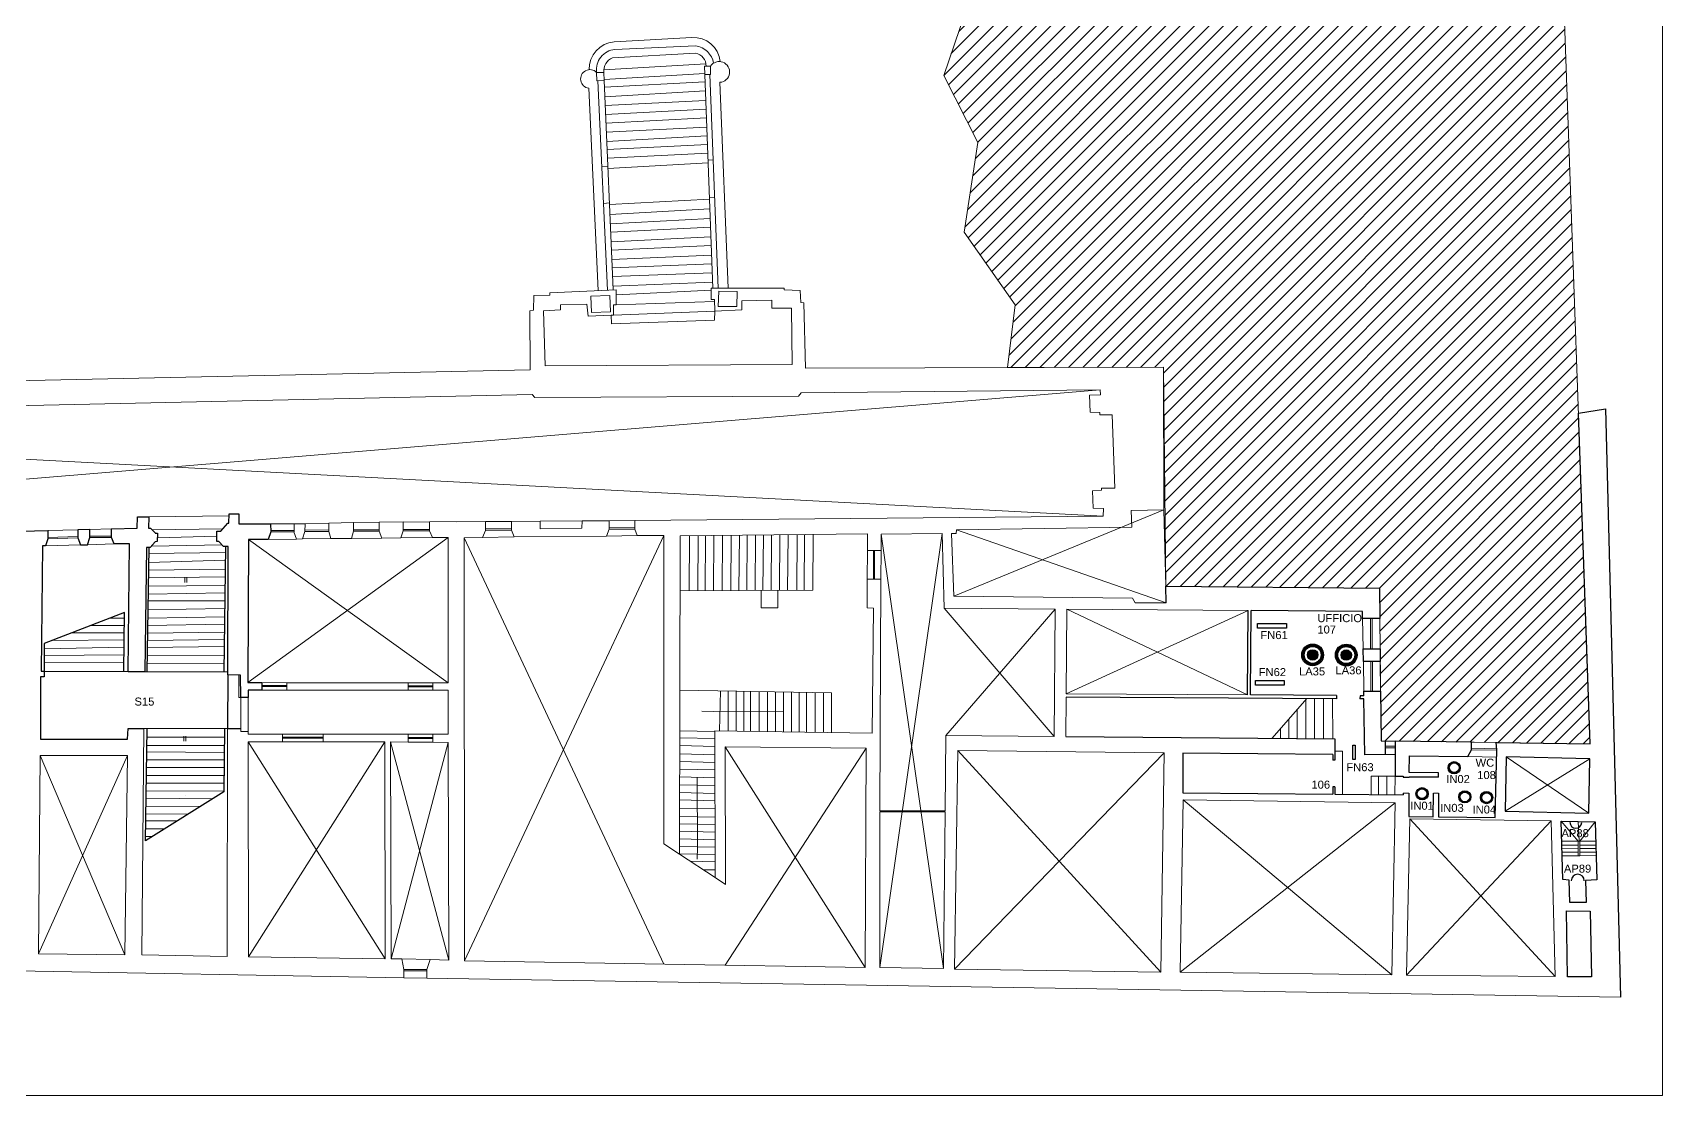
# Model space of a CAD drawing. Header units: millimetres. Extents: x 195 to 76808, y -2861 to 4318.
# Drawn here: x 29570 to 32625, y 109 to 2100 of the extents above; entities that cross this region are included whole.
import ezdxf
from ezdxf.enums import TextEntityAlignment as Align

# ---------------------------------------------------------------- set-up
doc = ezdxf.new("R2010")
doc.units = ezdxf.units.MM
for name, color, linetype, lineweight in [('_sottile', 253, 'Continuous', 5), ('LAMPADINE', 30, 'Continuous', 30), ('muri', 7, 'Continuous', 9), ('num.vani', 66, 'Continuous', 9)]:
    doc.layers.add(name, color=color, linetype=linetype, lineweight=lineweight)
doc.styles.add('ducale_200', font='ARIAL.TTF', dxfattribs={"height": 1})
doc.styles.get("Standard").update_dxf_attribs({"font": 'ARIAL.TTF'})

# ---------------------------------------------------------------- blocks, each defined once
blk = doc.blocks.new('sospensione normale')
h = blk.add_hatch(color=256)
h.paths.add_polyline_path([(24193.1, 756.4, 1), (24171.9, 756.4, 1)], flags=16)
h.paths.add_polyline_path([(24176, 756.4, -1), (24189, 756.4, -1)], flags=0)
h.paths.add_polyline_path([(24195.1, 756.4, 1), (24169.9, 756.4, 1)])
for radius in [13.6, 12.6, 11.6, 10.6, 6.52]:
    blk.add_circle((24182.5, 756.4), radius)
blk = doc.blocks.new('FB')
h = blk.add_hatch(color=256)
edge = h.paths.add_edge_path(flags=16)
edge.add_arc((323.34, 430.98), 1.01, 0, 360)
edge = h.paths.add_edge_path()
edge.add_arc((323.34, 430.98), 1.27, 0, 360)
for radius in [1.27, 1.01]:
    blk.add_circle((323.34, 430.98), radius)

msp = doc.modelspace()

# ---------------------------------------------------------------- hatches: boundary and pattern name
at = {"layer": '_sottile'}
h = msp.add_hatch(dxfattribs=at)
h.set_pattern_fill('ANSI31', color=256, scale=6, style=0)
h.paths.add_polyline_path([(30860.5, 3999.9), (30905.4, 2311.6), (31287.4, 2321.8), (31293.3, 2202.5), (31318.2, 2137.3), (31277.7, 2020.2), (31341.7, 1894.6), (31316.1, 1726.4), (31412, 1590.1), (31397.3, 1472.5), (31689.7, 1473.2), (31693.9, 1063.1), (32095, 1059.2), (32097.8, 772.9), (32489.7, 767.4), (32375, 4002.6)])

# ---------------------------------------------------------------- linework, layer by layer
for p, q in [((31318.2, 2137.3), (31277.7, 2020.2)), ((31277.7, 2020.2), (31341.7, 1894.6)), ((31341.7, 1894.6), (31316.1, 1726.4)), ((31316.1, 1726.4), (31412, 1590.1)), ((30508.5, 1580), (30509.3, 1607.9)), ((30509.3, 1607.9), (30539, 1608.6)), ((30539, 1612.8), (30663.5, 1618.4)), ((30539, 1608.6), (30539, 1612.8)), ((30559.3, 1590.3), (30559.2, 1580.8)), ((30608.8, 1591.5), (30559.3, 1590.3)), ((31009.7, 1594.5), (31015.6, 1593.8)), ((31015.6, 1593.8), (31018.4, 1471.7)), ((31412, 1590.1), (31397.3, 1472.5)), ((30501.9, 1579.3), (30508.5, 1580)), ((30502.6, 1468.5), (30501.9, 1579.3)), ((30559.2, 1580.8), (30527.5, 1579.1)), ((30527.5, 1579.1), (30530.7, 1475.7)), ((30992.4, 1584), (30955.7, 1584.3)), ((30993.9, 1478.4), (30992.4, 1584)), ((28226.1, 1420.1), (30502.6, 1468.5)), ((30530.7, 1475.7), (30993.9, 1478.4)), ((31018.4, 1471.7), (31689.7, 1473.2)), ((30506.4, 1422.1), (28217.2, 1371.7)), ((30511.4, 1416.4), (30506.4, 1422.1)), ((31005.6, 1419.3), (30511.4, 1416.4)), ((31010.7, 1425.3), (31005.6, 1419.3)), ((31570.8, 1430.7), (31010.7, 1425.3)), ((31551.2, 1420.9), (31571.5, 1421.6)), ((31552.4, 1389.2), (31551.2, 1420.9)), ((31571.5, 1421.6), (31570.8, 1430.7)), ((31570.2, 1388.4), (31552.4, 1389.2)), ((31570.3, 1384), (31570.2, 1388.4)), ((31593.8, 1384.1), (31570.3, 1384)), ((31598.8, 1246.4), (31593.8, 1384.1)), ((31556.7, 1241.7), (31573.3, 1242.7)), ((31558, 1209.3), (31556.7, 1241.7)), ((31573.3, 1246.4), (31598.8, 1246.4)), ((31573.3, 1242.7), (31573.3, 1246.4)), ((30698.5, 1186.2), (31576.5, 1194)), ((31577.3, 1208.5), (31558, 1209.3)), ((31576.5, 1194), (31577.3, 1208.5)), ((31690.3, 1205.9), (31629.1, 1205)), ((31629.1, 1205), (31630.2, 1173.7)), ((30313.6, 1166.6), (30313.8, 1183.7)), ((30319.4, 1154.2), (30313.6, 1166.6)), ((30313.8, 1183.7), (30418.6, 1184)), ((30418.6, 1167.6), (30413.3, 1154.2)), ((30418.6, 1184), (30418.6, 1167.6)), ((30698.4, 1170), (30698.5, 1186.2)), ((30703, 1157.7), (30698.4, 1170)), ((31274.9, 1161.5), (31160.4, 1160.8)), ((31278.4, 1021.7), (31274.9, 1161.5)), ((31301.3, 1161.8), (31292.3, 1161.6)), ((31292.3, 1161.6), (31296.4, 1044)), ((31301.4, 1168.7), (31301.3, 1161.8)), ((31630.2, 1173.7), (31301.4, 1168.7)), ((30348.6, 1154.5), (30319.4, 1154.2)), ((30348.6, 881.6), (30348.6, 1154.5)), ((30413.3, 1154.2), (30378.7, 1153.9)), ((30378.7, 1153.9), (30379.3, 361.1)), ((30752.8, 1158), (30703, 1157.7)), ((30752.9, 580.4), (30752.8, 1158)), ((30783.5, 1157.2), (30782.3, 561.1)), ((31134.8, 1161.1), (30783.5, 1157.2)), ((31134.7, 1130), (31134.8, 1161.1)), ((31160.4, 1160.8), (31160.3, 1130)), ((31160.3, 1130), (31134.7, 1130)), ((31134.1, 1022.7), (31134.4, 1076.3)), ((31134.4, 1076.3), (31160.1, 1076.3)), ((31160.1, 1076.3), (31158.2, 642)), ((31296.4, 1044), (31631.5, 1040.5)), ((31631.5, 1040.5), (31636.9, 1032.1)), ((31146.1, 1021.9), (31134.1, 1022.7)), ((31143.9, 787.5), (31146.1, 1021.9)), ((31486.5, 1020), (31278.4, 1021.7)), ((31278.4, 1021.7), (31484.7, 781.6)), ((31281.9, 783.4), (31486.5, 1020)), ((31484.7, 781.6), (31486.5, 1020)), ((31507.3, 861.2), (31508.5, 1019.9)), ((31848.4, 1017.2), (31508.5, 1019.9)), ((31847.2, 859.1), (31508.5, 1019.9)), ((31636.9, 1032.1), (31694.7, 1031.9)), ((29591.1, 903.1), (29748.8, 903)), ((30240.4, 771.4), (30241.5, 364.9)), ((30349.7, 362.4), (30348.6, 770)), ((31280.4, 642), (31281.9, 783.4)), ((31158.2, 642), (31280.4, 642)), ((32467, 585.1), (32435.2, 622.5)), ((32468.8, 585.1), (32467, 622)), ((32470.5, 585.1), (32498.8, 621.4)), ((30265.6, 329.3), (29009.9, 351.5)), ((30241.5, 364.9), (30261.6, 364.5)), ((30261.6, 364.5), (30265.6, 344.8)), ((30265.6, 344.8), (30265.6, 329.3)), ((30308.8, 344.8), (30314.9, 363.2)), ((30308.8, 328.5), (30308.8, 344.8)), ((30314.9, 363.2), (30349.7, 362.4)), ((30379.3, 361.1), (31130.6, 348.6)), ((32546.4, 292.8), (30308.8, 328.5))]:
    msp.add_line(p, q, dxfattribs=at)
at = {"layer": '_sottile', "linetype": 'Continuous'}
for p, q in [((30841.7, 1621.4), (30978.5, 1621.5)), ((30841.7, 1600.2), (30841.7, 1621.4)), ((30841.7, 1621.4), (30841.7, 1621.4)), ((30978.5, 1621.5), (30978.5, 1618.1)), ((30611.3, 1569.3), (30608.8, 1591.5)), ((30663.5, 1590.2), (30658.6, 1590.1)), ((30658.6, 1590.1), (30658.6, 1570.8)), ((30663.5, 1618.4), (30663.5, 1590.2)), ((30663.5, 1618.4), (30663.5, 1618.4)), ((30663.5, 1618.4), (30663.5, 1618.4)), ((30663.5, 1618.4), (30663.5, 1618.4)), ((30663.5, 1609.2), (30841.7, 1617.5)), ((30663.5, 1590.2), (30663.5, 1590.2)), ((30848.3, 1600.2), (30841.7, 1600.2)), ((30848.6, 1578.6), (30848.3, 1600.2)), ((30955.7, 1598.7), (30899.1, 1597.9)), ((30899.1, 1597.9), (30899.1, 1580.7)), ((30955.7, 1584.3), (30955.7, 1598.7)), ((30978.5, 1618.1), (31008.9, 1617.2)), ((31008.9, 1617.2), (31009.7, 1594.5)), ((30654.1, 1570.6), (30611.3, 1569.3)), ((30658.6, 1570.8), (30654.1, 1570.6)), ((30899.1, 1580.7), (30848.6, 1578.6)), ((31689.7, 1473.2), (31690.3, 1205.9)), ((31507.3, 861.2), (31848.4, 1017.2)), ((30320.1, 868), (30320.1, 881.7)), ((30320.1, 881.7), (30348.6, 881.6)), ((30348.6, 868), (30320.1, 868)), ((30348.6, 785.8), (30348.6, 868)), ((31847.2, 859.1), (31507.3, 861.2)), ((29960.1, 796.4), (29959.8, 854.2)), ((29973.5, 854.2), (29973.5, 790.7)), ((31506.6, 781.4), (31507.2, 855.2)), ((29778, 796.4), (29774.2, 371.9)), ((29934.1, 368.9), (29935.1, 796.4)), ((29960.1, 796.4), (29960, 790.8)), ((29960, 790.8), (29973.5, 790.7)), ((29973.5, 790.7), (29973.5, 785.8)), ((29973.5, 785.8), (30037.8, 785.8)), ((30037.8, 771.2), (29973.9, 771.2)), ((29973.9, 771.2), (29974.5, 368.2)), ((30037.8, 785.8), (30037.8, 771.2)), ((30114.3, 771.2), (30114.3, 785.8)), ((30114.3, 785.8), (30114.3, 785.8)), ((30114.3, 785.8), (30273.8, 785.8)), ((30229.9, 771.2), (30114.3, 771.2)), ((30230.4, 364.8), (30229.9, 771.2)), ((30273.8, 771), (30240.4, 771.4)), ((30273.8, 785.8), (30273.8, 771)), ((30320.1, 770.4), (30320.1, 785.8)), ((30320.1, 785.8), (30348.6, 785.8)), ((30348.6, 770), (30320.1, 770.4)), ((30848.4, 791.8), (31143.9, 787.5)), ((30849, 517.3), (30848.4, 791.8)), ((31281.9, 783.4), (31484.7, 781.6)), ((31132.6, 759.4), (30868, 762)), ((30868, 762), (30868.5, 504.2)), ((31130.6, 348.6), (31132.6, 759.4)), ((30782.3, 561.1), (30752.9, 580.4)), ((30868.5, 504.2), (30849, 517.3)), ((30849, 517.3), (30849, 517.3)), ((30849, 517.3), (30849, 517.3)), ((30868.5, 504.2), (30868.5, 504.2)), ((29774.2, 371.9), (29934.1, 368.9)), ((29974.5, 368.2), (30230.4, 364.8))]:
    msp.add_line(p, q, dxfattribs=at)
at = {"layer": '_sottile'}
for points in [[(30860.5, 3999.9), (30905.4, 2311.6), (31287.4, 2321.8), (31293.3, 2202.5), (31318.2, 2137.3), (31277.7, 2020.2), (31341.7, 1894.6), (31316.1, 1726.4), (31412, 1590.1), (31397.3, 1472.5), (31689.7, 1473.2), (31693.9, 1063.1), (32095, 1059.2), (32097.8, 772.9), (32489.7, 767.4), (32375, 4002.6), (30860.5, 3999.9)], [(31570.8, 1430.7), (28224.9, 1152.8)], [(28217.2, 1371.7), (31576.5, 1194)], [(29787.2, 1193), (29937.8, 1194.7)], [(31690.3, 1205.9), (31296.4, 1044)], [(29598.4, 1167.2), (29654.6, 1168.8), (29654.5, 1168.3)], [(29676.6, 1169.4), (29717.2, 1170.7), (29717.1, 1170.6)], [(29793.6, 1168.3), (29926.2, 1170.5)], [(30015.8, 1179.8), (30059.8, 1179.9)], [(30016, 1167.3), (30059.6, 1167.3)], [(30016, 1164.6), (30059.6, 1164.6)], [(30080.1, 1168.3), (30124.9, 1168.1)], [(30080.1, 1165.6), (30124.9, 1165.4)], [(30080.3, 1179.9), (30125.1, 1181.1)], [(30171.2, 1182.1), (30219.2, 1183.2)], [(30171.2, 1168.5), (30219.2, 1168.5)], [(30171.2, 1165.8), (30219.2, 1165.8)], [(30264, 1183.4), (30264.1, 1182.7), (30313.8, 1183.7)], [(30264, 1169.3), (30313.6, 1169.3)], [(30264, 1166.6), (30313.6, 1166.6)], [(30364.9, 1183.8), (30418.6, 1184)], [(30418.6, 1184), (30467.4, 1184.5)], [(30418.6, 1170.3), (30467.4, 1170.7)], [(30418.6, 1167.6), (30467.4, 1168)], [(30521.1, 1184.7), (30600.1, 1185.3)], [(30650.5, 1185.5), (30698.5, 1186)], [(30650.5, 1172.5), (30698.4, 1172.7)], [(30650.5, 1169.8), (30698.4, 1170)], [(31274.9, 1161.5), (31158, 348.4)], [(31301.4, 1168.7), (31694.7, 1031.9)], [(29593.6, 1138.8), (29659.1, 1140.3)], [(29598.4, 1154.5), (29654.6, 1156)], [(29598.4, 1152), (29654.6, 1153.5)], [(29672.2, 1140.7), (29722.2, 1142.5), (29722.2, 1142.6)], [(29676.8, 1157), (29717.3, 1156.5)], [(29676.8, 1154.4), (29717.3, 1154)], [(29792.2, 1138.3), (29924.9, 1140.3)], [(29803.5, 1153.8), (29915.1, 1156.6)], [(29973.3, 882.4), (30348.6, 1154.5)], [(29974.2, 1150.4), (30348.6, 881.6)], [(30011.2, 1150.8), (30064.4, 1151.4)], [(30075.5, 1151.5), (30128.9, 1152.1)], [(30167.3, 1152.5), (30167.9, 1152.5), (30224.5, 1153)], [(30260.2, 1153.5), (30319.4, 1154.2)], [(30378.7, 1153.9), (30752.9, 354.9)], [(30752.8, 1158), (30379.3, 361.1)], [(30413.3, 1154.2), (30472.7, 1155.3)], [(30645.4, 1156.8), (30703, 1157.7)], [(31033, 1160), (31032.5, 1055.4), (30783.3, 1054.3)], [(30800.3, 1054.4), (30801.3, 1157.4)], [(30816.6, 1054.4), (30817.6, 1157.5)], [(31160.4, 1160.8), (31277.2, 346.4)], [(29787.1, 1107.3), (29930.7, 1111.8)], [(29787.4, 1124.4), (29930.8, 1126)], [(31134.4, 1076.3), (31134.7, 1130)], [(31146, 1076.3), (31146, 1130)], [(31147.7, 1076.3), (31147.7, 1130)], [(31160.1, 1076.3), (31160.3, 1130)], [(29786.6, 1078.5), (29930.3, 1080.6)], [(29786.9, 1093.3), (29930.4, 1095.1)], [(29786.1, 1048.1), (29929.9, 1050.3)], [(29786.4, 1063.1), (29930, 1064.2)], [(29785.6, 1019), (29929.5, 1021.5)], [(29785.9, 1035.6), (29929.7, 1035.6)], [(29741.6, 989.3), (29679.3, 989.3)], [(29715.1, 1003.1), (29741.7, 1003.1)], [(29785.2, 989.6), (29929.1, 991.8)], [(29785.4, 1003.1), (29929.3, 1005.8)], [(32064.1, 945.3), (32063.2, 1002.3)], [(32077.7, 945.3), (32077.7, 1002.3)], [(32081, 945.3), (32081, 1002.3)], [(32095.5, 1002.3), (32096.1, 945.3)], [(29741.1, 949), (29591.3, 945.7)], [(29741.3, 962.2), (29607, 961.3)], [(29741.4, 975.8), (29643.2, 975.3)], [(29784.5, 947.9), (29928.6, 950)], [(29784.7, 961.4), (29928.8, 963.3)], [(29784.9, 975.1), (29928.9, 977)], [(29740.8, 919.8), (29591.1, 919.1)], [(29741, 934.6), (29591.2, 932.9)], [(29784, 917.2), (29928.2, 918.6)], [(29784.2, 932.4), (29928.4, 934)], [(32065.4, 866.4), (32064.5, 921.7)], [(32078.5, 866.4), (32078.5, 921.7)], [(32081.8, 866.4), (32081.8, 921.7)], [(32096.3, 921.7), (32096.9, 866.4)], [(29780.1, 902.2), (29935.3, 902.2)], [(31958.7, 852.4), (31893.8, 777.9)], [(31940.2, 777.4), (31940.2, 831.2)], [(31956.5, 777.3), (31956.5, 849.9)], [(31972.7, 777.1), (31972.7, 852.3)], [(31989.8, 852.2), (31989.8, 777)], [(32007.2, 776.8), (32006.9, 852.1)], [(29935.1, 796.4), (29778, 796.4)], [(31909.3, 777.7), (31909.3, 795.6)], [(31924.7, 777.6), (31924.7, 813.4)], [(29784, 764.7), (29929.1, 764.7)], [(29929.4, 780.1), (29784.2, 780.1)], [(30230.4, 364.8), (29973.9, 771.2)], [(30349.7, 362.4), (30240.4, 771.4)], [(30241.5, 364.9), (30348.6, 770)], [(32103.6, 772.8), (32124.1, 772.4)], [(32267.1, 770.4), (32313.7, 770)], [(29783.6, 737.8), (29928.8, 737.8)], [(29783.8, 752.7), (29929, 751.6)], [(32011, 754.1), (32025.6, 754.1), (32025.6, 746.8), (32025.6, 673.2)], [(32105.4, 763.1), (32124.1, 763.1)], [(32105.4, 760), (32124.1, 760)], [(32105.4, 747.3), (32124.1, 747.3)], [(32260.6, 743.9), (32314.4, 742.6)], [(32267.3, 759.2), (32267.3, 759.2), (32314.6, 758.3)], [(32267.3, 756.6), (32267.3, 756.6), (32314.7, 755.7)], [(32488.8, 739.4), (32330.6, 641.4)], [(32332.4, 743.1), (32487.5, 637.6)], [(29783.2, 708.5), (29928.4, 708.5)], [(29783.4, 723.2), (29928.6, 723.2)], [(32124.1, 707.3), (32079.3, 706.9), (32079.3, 672.7)], [(32093.2, 672.6), (32093.2, 707)], [(32108.6, 672.4), (32108.6, 707.1)], [(32124.1, 707.3), (32123.8, 672.3)], [(29782.7, 679.3), (29928, 679.2)], [(29783, 693.9), (29928.2, 693.9)], [(29782.3, 651), (29884.1, 650.2)], [(29782.6, 665.6), (29907.4, 664.8)], [(29841.3, 623.3), (29781.9, 623.1)], [(29782.1, 636.1), (29862, 636.3)], [(31158.2, 640.2), (31158, 348.4), (31277.2, 346.4), (31280.4, 640.2), (31158.2, 640.2)], [(29794.3, 593.8), (29781.5, 594)], [(29817.6, 608.5), (29781.7, 608.5)], [(32436.2, 585), (32467, 585.1)], [(32470.5, 585.1), (32499.9, 585.2)], [(32467, 577.7), (32436.4, 577.5)], [(32467, 571.2), (32436.6, 571)], [(32467, 564.7), (32436.8, 564.5)], [(32437, 557.5), (32467, 558)], [(32500.1, 577.8), (32470.5, 577.7)], [(32500.3, 571.3), (32470.5, 571.2)], [(32470.5, 564.7), (32500.5, 564.8)], [(32470.5, 557.9), (32500.7, 558.3)], [(30261.6, 364.5), (30314.9, 363.2)], [(30265.6, 344.8), (30308.8, 344.8)], [(30265.6, 341.9), (30308.8, 341.9)], [(30265.6, 329.3), (30308.8, 328.5)]]:
    msp.add_lwpolyline(points, dxfattribs=at)
at = {"layer": '_sottile', "linetype": 'Continuous'}
for points in [[(30612.9, 2031, -0.392579), (30659.7, 2083.2), (30805.6, 2091.2, -0.399372), (30858.8, 2046.1)], [(30626.9, 2025.8, -0.424436), (30661.2, 2068.8), (30812.5, 2075.7, -0.331701), (30846.2, 2042.9)], [(30640.7, 2025.9, -0.346605), (30656.8, 2053.1), (30812.4, 2061.8, -0.385324), (30832.1, 2037.4)], [(30626.9, 2025.8, 1.401114), (30612.2, 1996.1), (30629.7, 1616.9)], [(30840.5, 2037.3, -1.622535), (30858.1, 2007.2), (30873.6, 1621.5)]]:
    msp.add_lwpolyline(points, format="xyb", dxfattribs=at)
for points in [[(30641, 2010.5), (30640.7, 2025.9), (30626.9, 2025.8), (30627.3, 2009.7)], [(32424.3, 331.5), (32416.5, 623), (32151.6, 627.3), (32145.2, 334.3)]]:
    msp.add_lwpolyline(points, close=True, dxfattribs=at)
for points in [[(30640.6, 2030.8), (30831.9, 2041.6)], [(30829.6, 2023.7), (30640.9, 2012.7)], [(30840.5, 2037.3), (30829.5, 2037.4), (30829.6, 2021.8), (30840.6, 2021.8), (30840.5, 2037.3)], [(30844.8, 1621.4), (30829.6, 2021.8)], [(30839.3, 2021.8), (30854.9, 1621.4)], [(30629.3, 2009.8), (30647.6, 1617.7)], [(30658.1, 1618.1), (30641, 2010.5)], [(30641.5, 1998), (30830.1, 2007.9)], [(30830.7, 1991.1), (30642.3, 1980.3)], [(30643, 1963.8), (30831.4, 1973.3)], [(30832, 1956.8), (30643.7, 1947.2)], [(30644.5, 1930.6), (30832.7, 1940.4)], [(30833.3, 1923.2), (30645.2, 1913.6)], [(30646, 1896.5), (30833.9, 1907)], [(30834.6, 1890.4), (30646.6, 1881.3)], [(30647.3, 1865.1), (30835.2, 1874.5)], [(30636.8, 1849.3), (30648, 1850.3)], [(30835.9, 1856.6), (30648.2, 1846)], [(30845.5, 1861.7), (30835.7, 1861.1)], [(30640, 1780.2), (30651, 1781.1)], [(30651.1, 1778.2), (30838.5, 1788)], [(30838.4, 1790.7), (30848.3, 1791.6)], [(30839.1, 1770.2), (30651.9, 1759.6)], [(30652.7, 1742.1), (30839.8, 1751.9)], [(30840.4, 1735.8), (30653.4, 1726.4)], [(30654.2, 1708.3), (30841.1, 1717.9)], [(30841.8, 1701.5), (30654.9, 1692.5)], [(30655.7, 1674.9), (30842.4, 1683.5)], [(30843.1, 1667.2), (30656.3, 1659.4)], [(30657, 1643.4), (30843.7, 1650.1)], [(30844.4, 1632.6), (30657.8, 1625.4)], [(30653.2, 1577.1), (30651.9, 1608), (30616, 1606.5), (30617.6, 1575.6), (30653.2, 1577.1)], [(30658.6, 1590.1), (30658.6, 1570.8)], [(30663.5, 1590.2), (30848.3, 1596.7)], [(30856, 1615.8), (30890.7, 1615.4), (30890.1, 1587.3), (30855.1, 1587.4), (30856, 1615.8)], [(30848.6, 1578.6), (30847.8, 1561.8), (30655, 1554.4), (30654.1, 1570.6)], [(30658.6, 1570.8), (30848.6, 1578.6)], [(31690.3, 1205.9), (31693.9, 1063.1)], [(30830.4, 1054.5), (30831.4, 1157.7)], [(30845.9, 1054.6), (30846.9, 1157.9)], [(30862.1, 1054.6), (30863.1, 1158.1)], [(30878.4, 1054.7), (30879.4, 1158.2)], [(30893.9, 1054.8), (30894.9, 1158.4)], [(30909.5, 1158.6), (30908.5, 1054.9)], [(30924, 1054.9), (30925, 1158.8)], [(30939.6, 1158.9), (30938.6, 1055)], [(30955.1, 1159.1), (30954.1, 1055.1)], [(30970.6, 1159.3), (30969.6, 1055.1)], [(30986, 1159.4), (30985, 1055.2)], [(31003.1, 1159.6), (31002.1, 1055.3)], [(31016.9, 1159.8), (31016, 1055.3)], [(30967, 1055.1), (30967, 1022.6), (30935.3, 1022.7), (30935.3, 1055)], [(29956.4, 896.6), (29956.5, 854.2), (29959.8, 854.2)], [(29999.6, 882.3), (30045.9, 882.2)], [(29999.6, 877), (30045.9, 877)], [(29999.6, 875.3), (30045.9, 875.3)], [(29999.6, 868), (30045.9, 868)], [(30045.9, 882.2), (30045.9, 868), (30273.8, 868), (30273.8, 881.8), (30045.9, 882.2)], [(30273.8, 881.8), (30320.1, 881.7)], [(30273.8, 876.2), (30320.1, 876.2)], [(30273.8, 874.5), (30320.1, 874.5)], [(30273.8, 868), (30320.1, 868)], [(31067.1, 788.6), (31067.1, 863.4), (30782.9, 868.4)], [(30859.2, 867), (30857.6, 791.7)], [(30873.5, 866.8), (30873.4, 791.4)], [(30888.9, 866.5), (30888.9, 791.2)], [(30902.7, 866.3), (30902.7, 791)], [(30915.8, 866), (30915.8, 790.8)], [(30932, 865.7), (30932, 790.6)], [(30947.5, 865.5), (30947.5, 790.3)], [(30962.1, 865.2), (30962.1, 790.1)], [(30977.6, 864.9), (30977.6, 789.9)], [(30992.2, 864.7), (30992.2, 789.7)], [(31006.9, 864.4), (31006.9, 789.5)], [(31006.9, 864.4), (31006.9, 789.5)], [(31020.7, 864.2), (31020.7, 789.3)], [(31037, 863.9), (31037, 789)], [(31052.5, 863.6), (31052.5, 788.8)], [(30824.1, 828.6), (30846, 828.2), (30977.6, 827.4)], [(29974.5, 368.2), (30229.9, 771.2)], [(30037.8, 785.8), (30114.3, 785.8)], [(30037.8, 780.1), (30114.3, 780.1)], [(30037.8, 778.5), (30114.3, 778.5)], [(30037.8, 771.2), (30114.3, 771.2)], [(30273.8, 785.8), (30320.1, 785.8)], [(30273.8, 779.3), (30320.1, 779.3)], [(30273.8, 777.7), (30320.1, 777.7)], [(30273.8, 771), (30320.1, 770.4)], [(30782.3, 791.9), (30848.4, 790.4)], [(30782.7, 778.9), (30848.5, 777.3)], [(30848.5, 762.7), (30782.7, 764.3)], [(29583.6, 746), (29747.7, 745.6), (29742.6, 372.2), (29580.4, 374.3), (29583.6, 746)], [(29580.4, 374.3), (29747.7, 745.6)], [(29742.6, 372.2), (29583.6, 746)], [(30848.5, 747.2), (30782.7, 748.8)], [(30848.6, 732.6), (30782.7, 734.2)], [(30867.7, 353), (31132.6, 759.4)], [(30868, 762), (31130.6, 348.6)], [(31684.8, 339.9), (31690.9, 750.5), (31303.9, 755.3), (31297.9, 345.5), (31684.8, 339.9)], [(31690.9, 750.5), (31297.9, 345.5)], [(31303.9, 755.3), (31684.8, 339.9)], [(30848.6, 718.8), (30782.6, 720.3)], [(30848.6, 704.1), (30782.6, 705.7)], [(30815.7, 551.4), (30815.9, 573.3), (30815.6, 704.9)], [(30848.7, 674.8), (30782.5, 676.4)], [(30848.7, 689.5), (30782.6, 691)], [(30848.7, 660.9), (30782.5, 662.6)], [(30848.8, 645.5), (30782.5, 647.1)], [(31726.6, 662.6), (32124.4, 656.8), (32117.9, 335), (31721, 339.8), (31726.6, 662.6)], [(31721, 339.8), (32124.4, 656.8)], [(32117.9, 335), (31726.6, 662.6)], [(30848.8, 616.2), (30782.4, 617.8)], [(30848.8, 630), (30782.5, 631.7)], [(32145.2, 334.3), (32416.5, 623)], [(32151.6, 627.3), (32424.3, 331.5)], [(30848.8, 602.3), (30782.4, 604)], [(30782.4, 589.4), (30848.9, 587.7)], [(30782.3, 575.5), (30848.9, 573.9)], [(30782.3, 561.7), (30848.9, 560)], [(30782.3, 561.1), (30849, 517.3)], [(30802.9, 547.6), (30849, 546.3)], [(30828, 531.2), (30849, 531.2)]]:
    msp.add_lwpolyline(points, dxfattribs=at)
at = {"layer": '_sottile'}
for points in [[(30075.5, 1151.5), (30080.1, 1165.6), (30080.3, 1179.9), (30059.8, 1179.9), (30059.8, 1164.6), (30059.8, 1164.6), (30059.8, 1164.6), (30059.6, 1164.6), (30064.4, 1151.4)], [(30171.2, 1165.8), (30171.2, 1182.1), (30125.1, 1181.1), (30124.9, 1165.4), (30128.9, 1152.1), (30167.3, 1152.5)], [(30219.2, 1183.2), (30219.2, 1165.8), (30224.5, 1153), (30260.2, 1153.5), (30264, 1166.6), (30264, 1183.4)], [(30521.1, 1184.7), (30467.4, 1184.5), (30467.4, 1168), (30472.7, 1155.3), (30645.4, 1156.8), (30650.6, 1169.9), (30650.5, 1185.5), (30600.1, 1185.3), (30599.3, 1171.9), (30521.1, 1170.5)], [(32467, 585.1), (32470.5, 585.1), (32470.5, 557.9), (32467, 558)]]:
    msp.add_lwpolyline(points, close=True, dxfattribs=at)
at = {"layer": '_sottile', "linetype": 'ByBlock', "lineweight": 30}
msp.add_lwpolyline([(30984.4, 1107.3, 0, 14.4, 0), (30962.5, 1106.9, 0, 0, 0), (30830.9, 1106.1, 0, 0, 0)], format="xyseb", dxfattribs=at)
at = {"layer": 'LAMPADINE'}
for points in [[(31866.3, 993.1), (31920.3, 993.1), (31920.3, 984.4), (31866.3, 984.4)], [(31862.2, 886.2), (31916.2, 886.2), (31916.2, 877.5), (31862.2, 877.5)], [(32044.8, 765.1), (32049.1, 765.1), (32049.1, 738.1), (32044.8, 738.1)]]:
    msp.add_lwpolyline(points, close=True, dxfattribs=at)
for centre, radius, start, end in [((32462.9, 620.5), 11, 179.2065, 359.2065), ((32466.5, 511), 12.1, 359.5908, 179.5908)]:
    msp.add_arc(centre, radius, start, end, dxfattribs=at)
at = {"layer": 'muri', "linetype": 'ByBlock', "lineweight": 30}
for p, q in [((32467.8, 1387.2), (32518.3, 1395.6)), ((32489.7, 767.4), (32467.8, 1387.2)), ((32518.3, 1395.6), (32546.4, 292.8)), ((29548.3, 1165.8), (29598.4, 1167.2)), ((29598.4, 1167.2), (29598.4, 1152)), ((29587.9, 1138.7), (29585.3, 903.8)), ((29593.6, 1138.8), (29587.9, 1138.7)), ((29598.4, 1152), (29593.6, 1138.8)), ((29787.6, 1135.7), (29783.7, 902.2)), ((29931, 1137.3), (29928, 902.2)), ((31694.7, 1031.9), (31693.9, 1063.1)), ((31693.9, 1063.1), (32095, 1059.2)), ((32095, 1059.2), (32095.5, 1002.3)), ((29741.8, 1013.4), (29591.3, 955.3)), ((31847.2, 859.1), (31848.4, 1017.2)), ((31853.2, 859.1), (31854.4, 1017.2)), ((32063, 1015.8), (31854.4, 1017.2)), ((32063.2, 1002.3), (32063, 1015.8)), ((32095.5, 1002.3), (32063.2, 1002.3)), ((29591, 893.3), (29584.6, 893.2)), ((29584.6, 893.2), (29584.6, 776.1)), ((29585.3, 903.8), (29591.1, 903.8)), ((29591.1, 903.8), (29591, 893.3)), ((32014.1, 858.1), (31853.2, 859.1)), ((32014.1, 858.1), (32014, 852.1)), ((32058.3, 857.8), (32058.2, 851.8)), ((32065.5, 857.8), (32058.3, 857.8)), ((32014, 852.1), (31507.2, 855.2)), ((32065.6, 851.8), (32058.2, 851.8)), ((29747.7, 776.1), (29748.5, 796.4)), ((29748.5, 796.4), (29778, 796.4)), ((29935.1, 796.4), (29960.1, 796.4)), ((29584.6, 776.1), (29747.7, 776.1)), ((32314.7, 756.5), (32313.7, 770)), ((32313.7, 770), (32489.7, 767.4)), ((32007, 747.7), (32007, 736.9)), ((32011, 736.9), (32007, 736.9)), ((32011, 747.6), (32011, 736.9)), ((32105.4, 747.3), (32067.2, 747.1)), ((32311.8, 629.6), (32314.7, 756.5)), ((32487.5, 637.6), (32488.8, 739.5)), ((32139.2, 705.3), (32150.3, 705.3)), ((32205.4, 705.3), (32150.3, 705.3)), ((32011, 686.9), (32007, 686.9)), ((32007, 686.9), (32007, 673.4)), ((32011, 686.9), (32011, 673.4)), ((32195.6, 630.7), (32195.7, 675.3)), ((32205.4, 675.3), (32205.5, 630.7)), ((32149.9, 672.1), (32149.6, 631.6)), ((32149.6, 631.6), (32195.6, 630.7)), ((32205.5, 630.7), (32311.8, 629.6)), ((31130.6, 348.6), (31130.6, 348.6)), ((32546.4, 292.8), (32546.4, 292.8))]:
    msp.add_line(p, q, dxfattribs=at)
at = {"layer": 'muri'}
for p, q in [((32195.7, 705.3), (32205.4, 705.3)), ((32138.9, 675.3), (32150, 675.3)), ((32195.7, 675.3), (32205.4, 675.3))]:
    msp.add_line(p, q, dxfattribs=at)
at = {"layer": 'muri', "linetype": 'Continuous', "ltscale": 0.1}
for p, q in [((29665.2, 108.8), (26705.2, 108.8)), ((32625.2, 108.8), (29665.2, 108.8))]:
    msp.add_line(p, q, dxfattribs=at)
msp.add_lwpolyline([(32625.2, 4308.8), (32625.2, 108.8)], dxfattribs=at)
at = {"layer": 'muri', "linetype": 'ByBlock', "lineweight": 30}
for points in [[(29748.7, 902.2), (29751.1, 1142.4), (29722.2, 1142.5), (29717.2, 1154.3), (29717.2, 1170.7), (29765.6, 1172), (29766.4, 1192.7), (29787.2, 1193), (29787.1, 1171.5), (29790.8, 1171.5), (29799.2, 1162.7), (29799.4, 1162.6), (29803.6, 1162.6), (29803.4, 1146.5), (29799.1, 1146.1), (29790, 1135.8), (29789.7, 1135.7), (29782.9, 1135.7), (29780.1, 902.2)], [(29959.8, 854.2), (29959.5, 896.4), (29935.3, 896.7), (29935.9, 1137.3), (29927.6, 1137.3), (29918.9, 1147), (29915.2, 1147), (29915, 1165.8), (29922.3, 1165.8), (29935.3, 1181.3), (29937.7, 1181.3), (29937.8, 1198.6), (29956.4, 1198.4), (29956.4, 1179.7), (30015.8, 1179.8), (30016, 1164.8), (30011.2, 1150.8), (29974.2, 1150.4), (29973.3, 882.4), (29999.6, 882.3), (29999.6, 868), (29973.5, 868.1), (29973.5, 854.2)], [(29654.6, 1168.8), (29654.4, 1153.5), (29659.1, 1140.3), (29672.2, 1140.7), (29676.8, 1154.4), (29676.6, 1169.4)], [(32487.5, 637.6), (32488.8, 739.4), (32332.4, 743.1), (32330.6, 641.4)]]:
    msp.add_lwpolyline(points, close=True, dxfattribs=at)
for points in [[(29804.3, 1153.8), (29803.5, 1153.8)], [(29740.6, 903), (29741.8, 1013.4), (29591.3, 955.3), (29591.1, 903.8)], [(29741.7, 1003.1), (29741.8, 1013.4)], [(32064.1, 945.3), (32096.1, 945.3), (32096.3, 921.7), (32064.5, 921.7), (32064.1, 945.3)], [(29935.3, 896.7), (29935.1, 796.4)], [(32065.5, 857.8), (32065.4, 866.4), (32096.9, 866.4), (32097.8, 772.9), (32105.4, 772.8), (32105.4, 747.3), (32067.2, 747.1)], [(31956.5, 852.4), (31956.5, 852.4)], [(32067.2, 747.1), (32065.6, 851.8)], [(29929.6, 796.4), (29928, 677.7), (29781.4, 585.7), (29784.4, 796.4)], [(31506.6, 781.4), (32011.2, 776.8), (32011, 747.6)], [(32267.3, 756.6), (32267.1, 770.4), (32124.1, 772.4), (32124.1, 707.3), (32139.3, 707.1)], [(32007, 747.7), (31726.2, 750.1), (31726.2, 676), (32007, 673.4)], [(32205.4, 705.3), (32205.4, 713.2), (32150.4, 713.8), (32150.8, 745.4), (32260.6, 743.9), (32267.3, 756.6)], [(32139.3, 707.1), (32139.2, 705.3)], [(32011, 673.4), (32138.9, 672.2)], [(32138.9, 675.3), (32138.9, 672.1)], [(32150, 675.3), (32149.9, 672.1)], [(32498.8, 621.4), (32498.8, 621.4), (32502, 512.8), (32502, 512.8), (32481.2, 511.7), (32482.4, 470.1), (32451.6, 470.2), (32450.1, 512.4), (32438.2, 513.2), (32435.2, 622.5), (32435.2, 622.5), (32435.2, 622.5), (32498.8, 621.4)], [(32492.2, 331), (32447.4, 331), (32445.2, 454.9), (32489.5, 453.9), (32492.2, 331)]]:
    msp.add_lwpolyline(points, dxfattribs=at)
at = {"layer": 'muri'}
for points in [[(29858.8, 968.3, 0, 13.6, 0), (29858.8, 988.9, 0, 0, 0), (29856.8, 1082.3, 0, 0, 0)], [(29856.7, 671.2, 0, 13.6, 0), (29856.6, 691.9, 0, 0, 0), (29854.7, 785.2, 0, 0, 0)]]:
    msp.add_lwpolyline(points, format="xyseb", dxfattribs=at)
for points in [[(29855, 1078.8), (29855, 1069.7)], [(29858.8, 1078.8), (29858.9, 1069.7)], [(29852.8, 781.7), (29852.9, 772.6)], [(29856.7, 781.8), (29856.8, 772.6)]]:
    msp.add_lwpolyline(points, dxfattribs=at)
at = {"layer": 'muri', "linetype": 'ByBlock', "lineweight": 5}
for points in [[(29668.1, 985.8, 0, 14.4, 0), (29668.1, 963.8, 0, 0, 0), (29667.3, 903.1, 0, 0, 0)], [(32007, 814.5, 0, 14.4, 0), (31985.1, 814.9, 0, 0, 0), (31926.2, 815.1, 0, 0, 0)]]:
    msp.add_lwpolyline(points, format="xyseb", dxfattribs=at)
at = {"layer": 'muri', "linetype": 'ByBlock', "lineweight": 30}
msp.add_lwpolyline([(32121.6, 687.3, 0, 14.4, 0), (32099.7, 687.7, 0, 0, 0), (32079.3, 688.1, 0, 0, 0)], format="xyseb", dxfattribs=at)

# ---------------------------------------------------------------- block references
at = {"layer": 'LAMPADINE'}
for name, p, xscale, yscale, zscale in [('sospensione normale', (-4304.3, -200.4), 1.5, 1.5, 1.5), ('sospensione normale', (-4241.3, -200.6), 1.5, 1.5, 1.5), ('FB', (29313.8, -3170.6), 9.033835601794323, 9.033835601794294, 9.033835601794319), ('FB', (29253.6, -3219.3), 9.033835601794323, 9.033835601794294, 9.033835601794319), ('FB', (29333.8, -3225.2), 9.033835601794323, 9.033835601794294, 9.033835601794319), ('FB', (29374.5, -3226.5), 9.033835601794323, 9.033835601794294, 9.033835601794319)]:
    msp.add_blockref(name, p, dxfattribs=dict(at, xscale=xscale, yscale=yscale, zscale=zscale))

# ---------------------------------------------------------------- texts
at = {"layer": 'LAMPADINE', "color": 150, "char_height": 15, "width": 767, "attachment_point": 1, "line_spacing_factor": 0.75, "style": 'ducale_200'}
for s, insert in [('FN61', (31871.5, 978.9)), ('FN62', (31868.3, 909.5)), ('LA35', (31943.9, 910.8)), ('LA36', (32012.2, 912.8)), ('FN63', (32032.6, 731.3)), ('IN02', (32219.9, 709.1)), ('IN01', (32152.4, 659.1)), ('IN03', (32208.5, 655.1)), ('IN04', (32269.2, 652))]:
    msp.add_mtext(s, dxfattribs=dict(at, insert=insert))
at = {"layer": 'LAMPADINE', "color": 150, "char_height": 15, "width": 767, "attachment_point": 1, "style": 'ducale_200'}
for s, insert in [('AP88', (32435.9, 607.7)), ('AP89', (32440.5, 541.2))]:
    msp.add_mtext(s, dxfattribs=dict(at, insert=insert))
at = {"layer": 'muri', "linetype": 'ByBlock', "lineweight": 30, "style": 'ducale_200'}
for s, p in [('UFFICIO', (32020.2, 995.6)), ('WC', (32292.4, 724.7))]:
    msp.add_text(s, height=15, dxfattribs=at).set_placement(p, align=Align.CENTER)
at = {"layer": 'num.vani', "linetype": 'Continuous', "char_height": 15, "attachment_point": 1}
for s, insert, width in [('{\\fArial|b0|i0|c0|p34;107}', (31978.3, 989.3), 1389.35), ('{\\fArial|b0|i0|c0|p34;S15}', (29760.6, 854.3), 1389.36), ('{\\fArial|b0|i0|c0|p34;108}', (32278, 716.6), 1389.35), ('{\\fArial|b0|i0|c0|p34;106}', (31967.2, 698.6), 1389.35)]:
    msp.add_mtext(s, dxfattribs=dict(at, insert=insert, width=width))

doc.saveas('drawing.dxf')
